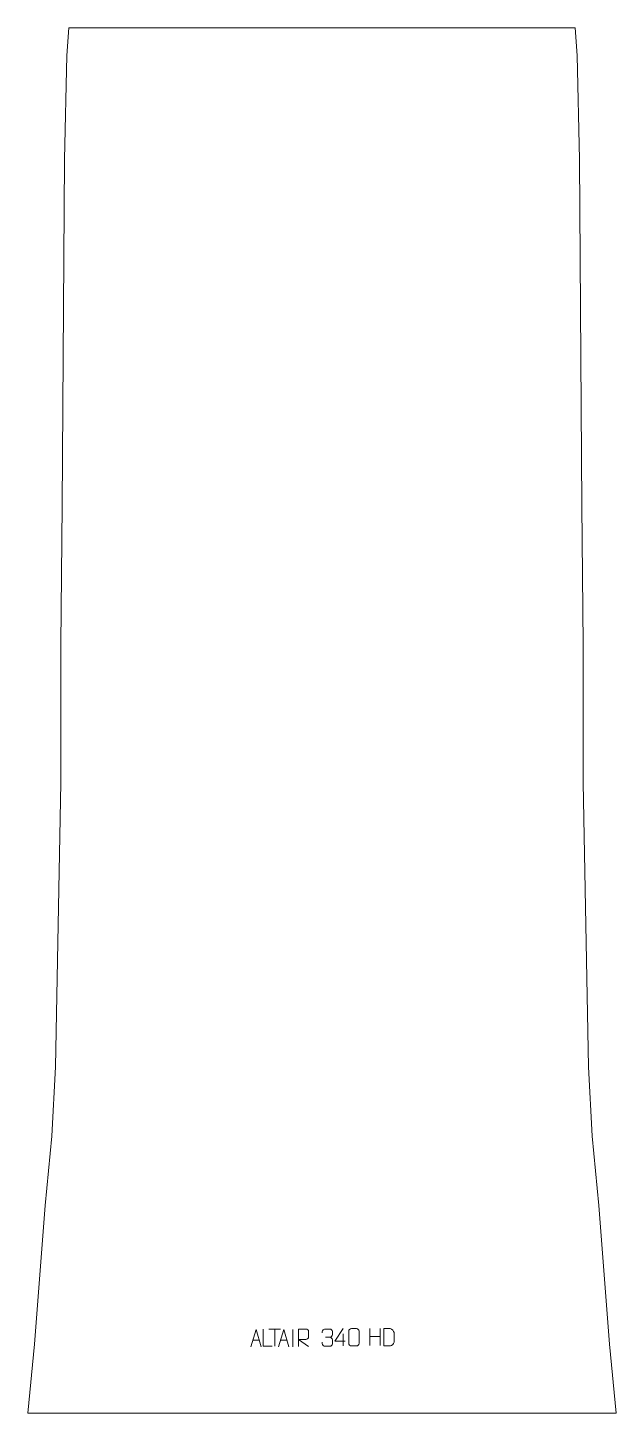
# Model space of a CAD drawing. Header units: millimetres. Extents: x -425 to 425, y -1262 to 738.
import ezdxf

# ---------------------------------------------------------------- set-up
doc = ezdxf.new("R2010")
doc.units = ezdxf.units.MM
doc.header["$MEASUREMENT"] = 0
doc.layers.add('layer 1', color=7, linetype='Continuous')

msp = doc.modelspace()

# ---------------------------------------------------------------- linework, layer by layer
at = {"layer": 'layer 1', "color": 242, "lineweight": 9}
msp.add_open_spline([(-385.0003, -761.6358), (-385.0003, -761.6358), (-376.9992, -351.636), (-376.9992, -351.636), (-376.9992, -351.636), (-376.9992, -351.636), (-376.9992, -151.6364), (-376.9992, -151.6364), (-376.9992, -151.6364), (-376.9992, -151.6364), (-375.0005, 48.3636), (-375.0005, 48.3636), (-375.0005, 48.3636), (-375.0005, 48.3636), (-371.9989, 548.3622), (-371.9989, 548.3622), (-371.9989, 548.3622), (-371.9989, 548.3622), (-368.4996, 698.3617), (-368.4996, 698.3617), (-368.4996, 698.3617), (-368.4996, 698.3617), (-365.6993, 738.3619), (-365.6993, 738.3619), (-365.6993, 738.3619), (-365.6993, 738.3619), (365.6989, 738.3619), (365.6989, 738.3619), (365.6989, 738.3619), (365.6989, 738.3619), (368.4996, 698.3617), (368.4996, 698.3617), (368.4996, 698.3617), (368.4996, 698.3617), (371.9989, 548.3622), (371.9989, 548.3622), (371.9989, 548.3622), (371.9989, 548.3622), (375.0001, 48.3636), (375.0001, 48.3636), (375.0001, 48.3636), (375.0001, 48.3636), (376.9988, -151.6364), (376.9988, -151.6364), (376.9988, -151.6364), (376.9988, -151.6364), (376.9988, -351.636), (376.9988, -351.636), (376.9988, -351.636), (376.9988, -351.636), (384.9984, -761.6358), (384.9984, -761.6358), (384.9984, -761.6358), (384.9984, -761.6358), (389.9988, -861.6369), (389.9988, -861.6369), (389.9988, -861.6369), (389.9988, -861.6369), (400.0005, -961.6359), (400.0005, -961.6359), (400.0005, -961.6359), (400.0005, -961.6359), (414.9988, -1161.6355), (414.9988, -1161.6355), (414.9988, -1161.6355), (414.9988, -1161.6355), (424.9991, -1261.6364), (424.9991, -1261.6364), (424.9991, -1261.6364), (424.9991, -1261.6364), (-424.9991, -1261.6364), (-424.9991, -1261.6364), (-424.9991, -1261.6364), (-424.9991, -1261.6364), (-414.9993, -1161.6355), (-414.9993, -1161.6355), (-414.9993, -1161.6355), (-414.9993, -1161.6355), (-399.9991, -961.6359), (-399.9991, -961.6359), (-399.9991, -961.6359), (-399.9991, -961.6359), (-390.0007, -861.6369), (-390.0007, -861.6369), (-390.0007, -861.6369), (-390.0007, -861.6369), (-385.0003, -761.6358), (-385.0003, -761.6358)], degree=3, knots=[0, 0, 0, 0, 0.043478261, 0.043478261, 0.043478261, 0.043478261, 0.086956522, 0.086956522, 0.086956522, 0.086956522, 0.130434783, 0.130434783, 0.130434783, 0.130434783, 0.173913043, 0.173913043, 0.173913043, 0.173913043, 0.217391304, 0.217391304, 0.217391304, 0.217391304, 0.260869565, 0.260869565, 0.260869565, 0.260869565, 0.304347826, 0.304347826, 0.304347826, 0.304347826, 0.347826087, 0.347826087, 0.347826087, 0.347826087, 0.391304348, 0.391304348, 0.391304348, 0.391304348, 0.434782609, 0.434782609, 0.434782609, 0.434782609, 0.47826087, 0.47826087, 0.47826087, 0.47826087, 0.52173913, 0.52173913, 0.52173913, 0.52173913, 0.565217391, 0.565217391, 0.565217391, 0.565217391, 0.608695652, 0.608695652, 0.608695652, 0.608695652, 0.652173913, 0.652173913, 0.652173913, 0.652173913, 0.695652174, 0.695652174, 0.695652174, 0.695652174, 0.739130435, 0.739130435, 0.739130435, 0.739130435, 0.782608696, 0.782608696, 0.782608696, 0.782608696, 0.826086957, 0.826086957, 0.826086957, 0.826086957, 0.869565217, 0.869565217, 0.869565217, 0.869565217, 0.913043478, 0.913043478, 0.913043478, 0.913043478, 1, 1, 1, 1], dxfattribs=at)
at = {"layer": 'layer 1', "color": 250, "lineweight": 9}
for points, knots in [([(0.3154, -1145.6851), (0.3154, -1145.6851), (0.3154, -1143.8279), (0.3154, -1143.8279), (0.3154, -1143.8279), (0.3011, -1142.086), (2.9656, -1139.9679), (5.0247, -1139.9906), (5.0247, -1139.9906), (7.0888, -1139.9906), (9.1528, -1139.9906), (11.2165, -1139.9906), (11.2165, -1139.9906), (13.411, -1139.9818), (15.0093, -1141.8286), (15.0537, -1143.7407), (15.0537, -1143.7407), (15.0533, -1145.1758), (15.0533, -1146.6109), (15.0537, -1148.0464), (15.0537, -1148.0464), (15.0051, -1149.6999), (13.4025, -1151.9299), (11.2042, -1151.9199), (11.2042, -1151.9199), (13.4079, -1151.9311), (15.0159, -1153.7343), (15.0699, -1155.7938), (15.0699, -1155.7938), (15.0695, -1157.5785), (15.0695, -1159.3632), (15.0699, -1161.1483), (15.0699, -1161.1483), (15.08, -1163.2097), (13.0251, -1164.9728), (11.2042, -1164.9647), (11.2042, -1164.9647), (9.1389, -1164.9644), (7.0737, -1164.9644), (5.0081, -1164.9647), (5.0081, -1164.9647), (2.8395, -1164.9532), (0.3085, -1162.553), (0.2899, -1161.0912), (0.2899, -1161.0912), (0.2899, -1161.0912), (0.2899, -1159.1826), (0.2899, -1159.1826)], [0, 0, 0, 0, 0.076923077, 0.076923077, 0.076923077, 0.076923077, 0.153846154, 0.153846154, 0.153846154, 0.153846154, 0.230769231, 0.230769231, 0.230769231, 0.230769231, 0.307692308, 0.307692308, 0.307692308, 0.307692308, 0.384615385, 0.384615385, 0.384615385, 0.384615385, 0.461538462, 0.461538462, 0.461538462, 0.461538462, 0.538461538, 0.538461538, 0.538461538, 0.538461538, 0.615384615, 0.615384615, 0.615384615, 0.615384615, 0.692307692, 0.692307692, 0.692307692, 0.692307692, 0.769230769, 0.769230769, 0.769230769, 0.769230769, 0.846153846, 0.846153846, 0.846153846, 0.846153846, 1, 1, 1, 1]), ([(33.5341, -1157.5137), (33.5341, -1157.5137), (18.7124, -1157.5137), (18.7124, -1157.5137), (18.7124, -1157.5137), (18.7124, -1157.5137), (30.59, -1139.4432), (30.59, -1139.4432)], [0, 0, 0, 0, 0.333333333, 0.333333333, 0.333333333, 0.333333333, 1, 1, 1, 1]), ([(42.5426, -1139.431), (44.9087, -1139.431), (47.2752, -1139.431), (49.6417, -1139.431), (49.6417, -1139.431), (51.6222, -1139.3954), (53.6482, -1140.8897), (53.6753, -1143.3318), (53.6753, -1143.3318), (53.6749, -1149.0892), (53.6749, -1154.847), (53.6753, -1160.6052), (53.6753, -1160.6052), (53.5332, -1162.9328), (51.8268, -1164.4151), (49.6417, -1164.4259), (49.6417, -1164.4259), (47.2693, -1164.4255), (44.8969, -1164.4255), (42.5249, -1164.4259), (42.5249, -1164.4259), (40.5664, -1164.5315), (38.56, -1162.6436), (38.5714, -1160.6226), (38.5714, -1160.6226), (38.5718, -1154.842), (38.5718, -1149.0617), (38.5714, -1143.2819), (38.5714, -1143.2819), (38.5757, -1141.1399), (40.3528, -1139.4174), (42.5426, -1139.431)], [0, 0, 0, 0, 0.111111111, 0.111111111, 0.111111111, 0.111111111, 0.222222222, 0.222222222, 0.222222222, 0.222222222, 0.333333333, 0.333333333, 0.333333333, 0.333333333, 0.444444444, 0.444444444, 0.444444444, 0.444444444, 0.555555556, 0.555555556, 0.555555556, 0.555555556, 0.666666667, 0.666666667, 0.666666667, 0.666666667, 0.777777778, 0.777777778, 0.777777778, 0.777777778, 1, 1, 1, 1]), ([(89.1774, -1164.3788), (91.5092, -1164.3784), (96.4594, -1164.4024), (98.7909, -1164.4027), (98.7909, -1164.4027), (100.7159, -1164.5081), (104.0345, -1160.9665), (104.0233, -1158.9492), (104.0233, -1158.9492), (104.0229, -1153.1791), (104.0229, -1151.0094), (104.0233, -1145.2401), (104.0233, -1145.2401), (104.019, -1143.102), (100.6445, -1139.4419), (98.4921, -1139.4554), (98.4921, -1139.4554), (96.1664, -1139.4554), (91.4421, -1139.4554), (89.116, -1139.4554), (89.116, -1139.4554), (89.1164, -1145.2023), (89.1777, -1158.6315), (89.1774, -1164.3788)], [0, 0, 0, 0, 0.142857143, 0.142857143, 0.142857143, 0.142857143, 0.285714286, 0.285714286, 0.285714286, 0.285714286, 0.428571429, 0.428571429, 0.428571429, 0.428571429, 0.571428571, 0.571428571, 0.571428571, 0.571428571, 0.714285714, 0.714285714, 0.714285714, 0.714285714, 1, 1, 1, 1]), ([(-102.6621, -1165.5221), (-102.6621, -1165.5221), (-95.2911, -1140.5686), (-95.2911, -1140.5686), (-95.2911, -1140.5686), (-95.2911, -1140.5686), (-87.7212, -1165.5221), (-87.7212, -1165.5221)], [0, 0, 0, 0, 0.333333333, 0.333333333, 0.333333333, 0.333333333, 1, 1, 1, 1]), ([(-71.8455, -1164.9544), (-71.8455, -1164.9544), (-84.7946, -1164.9544), (-84.7946, -1164.9544), (-84.7946, -1164.9544), (-84.7946, -1164.9544), (-84.7946, -1140.0008), (-84.7946, -1140.0008)], [0, 0, 0, 0, 0.333333333, 0.333333333, 0.333333333, 0.333333333, 1, 1, 1, 1]), ([(-62.6621, -1165.5221), (-62.6621, -1165.5221), (-55.2911, -1140.5686), (-55.2911, -1140.5686), (-55.2911, -1140.5686), (-55.2911, -1140.5686), (-47.7212, -1165.5221), (-47.7212, -1165.5221)], [0, 0, 0, 0, 0.333333333, 0.333333333, 0.333333333, 0.333333333, 1, 1, 1, 1]), ([(-34.0651, -1165.0309), (-34.0651, -1165.0309), (-34.0651, -1140.0774), (-34.0651, -1140.0774), (-34.0651, -1140.0774), (-30.4703, -1140.0774), (-26.8748, -1140.0774), (-23.2796, -1140.0774), (-23.2796, -1140.0774), (-20.9543, -1140.1151), (-19.397, -1141.6051), (-19.4011, -1143.9715), (-19.4011, -1143.9715), (-19.4015, -1146.007), (-19.4015, -1149.0664), (-19.4011, -1151.1024), (-19.4011, -1151.1024), (-19.4076, -1152.9779), (-21.2199, -1154.9197), (-23.2294, -1154.9388), (-23.2294, -1154.9388), (-23.2294, -1154.9388), (-34.0651, -1154.9388), (-34.0651, -1154.9388), (-34.0651, -1154.9388), (-34.0651, -1154.9388), (-19.4104, -1165.0309), (-19.4104, -1165.0309)], [0, 0, 0, 0, 0.125, 0.125, 0.125, 0.125, 0.25, 0.25, 0.25, 0.25, 0.375, 0.375, 0.375, 0.375, 0.5, 0.5, 0.5, 0.5, 0.625, 0.625, 0.625, 0.625, 0.75, 0.75, 0.75, 0.75, 1, 1, 1, 1])]:
    msp.add_open_spline(points, degree=3, knots=knots, dxfattribs=at)
for points in [[(69.248, -1139.0481), (69.248, -1139.0481), (69.248, -1163.8256), (69.248, -1163.8256)], [(83.8913, -1139.0481), (83.8913, -1139.0481), (83.8913, -1164.0016), (83.8913, -1164.0016)], [(-99.9395, -1156.2727), (-99.9395, -1156.2727), (-90.4438, -1156.2727), (-90.4438, -1156.2727)], [(-76.8136, -1140.0243), (-76.8136, -1140.0243), (-59.8264, -1140.0243), (-59.8264, -1140.0243)], [(-68.3198, -1164.9543), (-68.3198, -1164.9543), (-68.3198, -1140.0008), (-68.3198, -1140.0008)], [(-59.9395, -1156.2727), (-59.9395, -1156.2727), (-50.4438, -1156.2727), (-50.4438, -1156.2727)], [(-42.1916, -1140.5583), (-42.1916, -1140.5583), (-42.1916, -1165.5324), (-42.1916, -1165.5324)], [(5.0251, -1151.9303), (5.0251, -1151.9303), (11.2215, -1151.9303), (11.2215, -1151.9303)], [(30.59, -1146.7526), (30.59, -1146.7526), (30.59, -1164.4173), (30.59, -1164.4173)], [(69.248, -1150.9304), (69.248, -1150.9304), (83.8913, -1150.93), (83.8913, -1150.93)]]:
    msp.add_open_spline(points, degree=3, dxfattribs=at)

doc.saveas('drawing.dxf')
